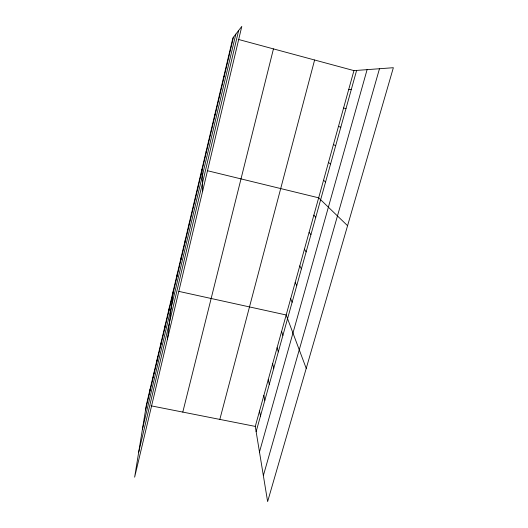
<?xml version="1.0" encoding="UTF-8"?>
<svg xmlns="http://www.w3.org/2000/svg" width="528" height="528" viewBox="0 0 528 528"><rect width="100%" height="100%" fill="white"/><g stroke="black" fill="none" stroke-linecap="round" stroke-linejoin="round"><path stroke-width="0.79" d="M197.663 189.004L197.683 187.242M193.433 206.95L193.519 204.91M189.248 224.684L189.4 222.367M185.117 242.207L185.335 239.62M181.031 259.525L181.315 256.674M176.992 276.639L177.342 273.53M167.449 339.174L173.415 290.189M168.94 310.768L169.415 307.157M164.927 327.782L165.462 323.928M160.961 344.593L161.555 340.501M157.047 361.205L157.694 356.875M153.173 377.626L153.872 373.072M149.345 393.855L150.104 389.077M145.563 409.9L233.475 37.165M142.395 429.416L235.844 34.109M138.712 452.113L238.643 30.485M182.8 412.097L273.451 48.893M219.826 419.404L314.609 60.001M255.275 426.406L353.945 70.62L393.36 67.703L267.623 501.6L255.275 426.406L150.949 405.801M256.133 431.627L356.611 70.422M259.479 451.988L367.099 69.65M263.353 475.603L379.474 68.732M228.287 57.42L228.802 56.991M223.753 76.652L224.189 76.56M348.724 89.456L351.285 89.582M343.563 108.062L346.018 108.504M178.946 291.41L286.176 314.985L306.227 368.386M207.293 170.676L318.668 197.822L347.569 225.707M238.168 39.369L353.945 70.62M338.468 126.443L340.817 127.195M333.425 144.606L335.683 145.655M328.449 162.558L330.607 163.898M219.272 95.654L219.628 95.885M323.532 180.292L325.598 181.916M313.863 215.147L315.751 217.318M309.118 232.267L310.913 234.709M304.425 249.19L306.134 251.896M299.785 265.921L301.409 268.877M214.85 114.418L215.127 114.972M295.198 282.467L296.736 285.661M290.664 298.815L292.123 302.26M281.609 331.452L282.909 335.366M277.094 347.734L278.315 351.879M272.633 363.825L273.781 368.201M268.217 379.738L269.293 384.331M210.481 132.957L210.679 133.822M263.855 395.472L264.858 400.277M259.545 411.028L260.469 416.044M206.164 151.272L206.29 152.44M201.894 169.363L202.679 190.984M146.368 404.897L134.64 477.173L241.798 26.4L232.881 37.943L146.368 404.897"/></g></svg>
